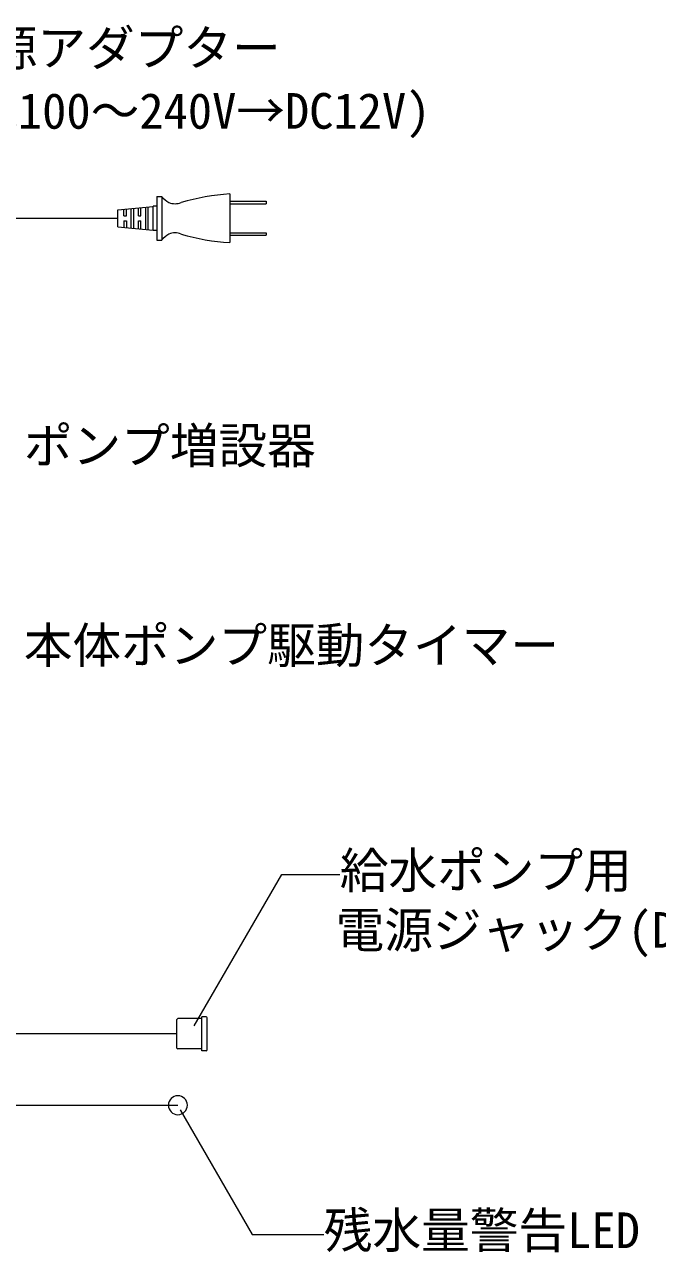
# Model space of a CAD drawing. Units: millimetres, scale not verified. Extents: x -1916 to 1917, y -1364 to 1364.
# Drawn here: x 1374 to 1634, y -770 to -265 of the extents above; entities that cross this region are included whole.
import ezdxf
from ezdxf.enums import TextEntityAlignment as Align

# ---------------------------------------------------------------- set-up
doc = ezdxf.new("R2010")
doc.units = ezdxf.units.MM
doc.header["$LTSCALE"] = 10
for name, color, linetype, lineweight in [('0-0_0', 7, 'Continuous', 9), ('0-1_A-2', 4, 'Continuous', 5), ('0-6_A-7', 5, 'Continuous', 18)]:
    doc.layers.add(name, color=color, linetype=linetype, lineweight=lineweight)
doc.styles.add('ＭＳ ゴシック', font='')
doc.styles.get('ＭＳ ゴシック').set_extended_font_data('MS Gothic')

msp = doc.modelspace()

# ---------------------------------------------------------------- linework, layer by layer
at = {"layer": '0-0_0'}
for p, q in [((1428.46, -335.99), (1430.46, -335.99)), ((1428.46, -335.99), (1428.46, -353.99)), ((1430.46, -335.99), (1430.46, -353.99)), ((1458.46, -334.99), (1458.46, -354.99)), ((1412.46, -341.49), (1426.96, -340.13)), ((1412.46, -348.49), (1412.46, -341.49)), ((1414.96, -343.99), (1414.96, -341.25)), ((1417.96, -349), (1417.96, -340.97)), ((1418.96, -349.1), (1418.96, -340.88)), ((1420.96, -343.99), (1420.96, -340.69)), ((1421.96, -343.99), (1421.96, -340.6)), ((1423.96, -349.57), (1423.96, -340.41)), ((1424.96, -349.66), (1424.96, -340.32)), ((1428.46, -339.99), (1426.96, -339.99)), ((1426.96, -349.99), (1426.96, -339.99)), ((1458.46, -338.99), (1473.46, -338.99)), ((1355.93, -344.99), (1412.46, -344.99)), ((1414.96, -345.99), (1414.96, -348.72)), ((1420.96, -343.99), (1421.96, -343.99)), ((1420.96, -345.99), (1421.96, -345.99)), ((1420.96, -349.29), (1420.96, -345.99)), ((1421.96, -349.38), (1421.96, -345.99)), ((1412.46, -348.49), (1426.96, -349.85)), ((1428.46, -349.99), (1426.96, -349.99)), ((1458.46, -351.99), (1473.46, -351.99)), ((1428.46, -353.99), (1430.46, -353.99))]:
    msp.add_line(p, q, dxfattribs=at)
for points in [[(1458.46, -337.99), (1473.46, -337.99), (1473.46, -338.99)], [(1414.96, -343.99), (1415.96, -343.99), (1415.96, -341.16)], [(1414.96, -345.99), (1415.96, -345.99), (1415.96, -348.82)], [(1458.46, -350.99), (1473.46, -350.99), (1473.46, -351.99)]]:
    msp.add_lwpolyline(points, dxfattribs=at)
for centre, radius, start, end in [((1439.22, -328.52), 11.52, 220.4335, 239.9554), ((1464.32, -427.4), 92.6, 93.6322, 106.2203), ((1435.96, -332.49), 6.5, 247.3801, 292.6199), ((1439.22, -361.46), 11.52, 120.0447, 139.5665), ((1435.96, -357.49), 6.5, 67.3801, 112.6199), ((1464.32, -262.57), 92.6, 253.7797, 266.3678)]:
    msp.add_arc(centre, radius, start, end, dxfattribs=at)
at = {"layer": '0-1_A-2', "color": 7, "lineweight": 9}
for p, q in [((1436.72, -674.32), (1437.12, -673.92)), ((1436.72, -686.02), (1436.72, -674.32)), ((1446.92, -673.92), (1437.12, -673.92)), ((1448.72, -673.17), (1446.92, -673.17)), ((1446.92, -687.17), (1446.92, -673.17)), ((1449.22, -686.67), (1449.22, -673.67)), ((1436.72, -680.17), (1157.92, -680.17)), ((1436.72, -686.02), (1437.12, -686.42)), ((1446.92, -686.42), (1437.12, -686.42)), ((1448.72, -687.17), (1446.92, -687.17)), ((1146.28, -709.54), (1437.12, -709.54))]:
    msp.add_line(p, q, dxfattribs=at)
for centre, radius, start, end in [((1448.72, -673.67), 0.5, 0, 90), ((1448.72, -686.67), 0.5, 270, 0), ((1437.12, -709.54), 3.9, 0, 180), ((1437.12, -709.54), 3.9, 180, 0)]:
    msp.add_arc(centre, radius, start, end, dxfattribs=at)
at = {"layer": '0-6_A-7'}
for points in [[(1443.88, -676.95), (1479.81, -614.73), (1503.66, -614.73)], [(1438.08, -711.38), (1467.69, -762.67), (1497.09, -762.67)]]:
    msp.add_lwpolyline(points, dxfattribs=at)

# ---------------------------------------------------------------- texts
at = {"layer": '0-6_A-7', "color": 7, "style": 'ＭＳ ゴシック'}
for s, p in [('電源アダプター', (1339.39, -286.67)), ('(AC100～240V→DC12V)', (1341.43, -312.57)), ('ポンプ増設器', (1373.8, -450.12)), ('本体ポンプ駆動タイマー', (1373.8, -532.21)), ('給水ポンプ用', (1503.66, -624.73)), ('電源ジャック(DC12V)', (1501.95, -649.21)), ('残水量警告LED', (1497.09, -772.67))]:
    msp.add_text(s, height=14.66, dxfattribs=at).set_placement(p, align=Align.BOTTOM_LEFT)

doc.saveas('drawing.dxf')
